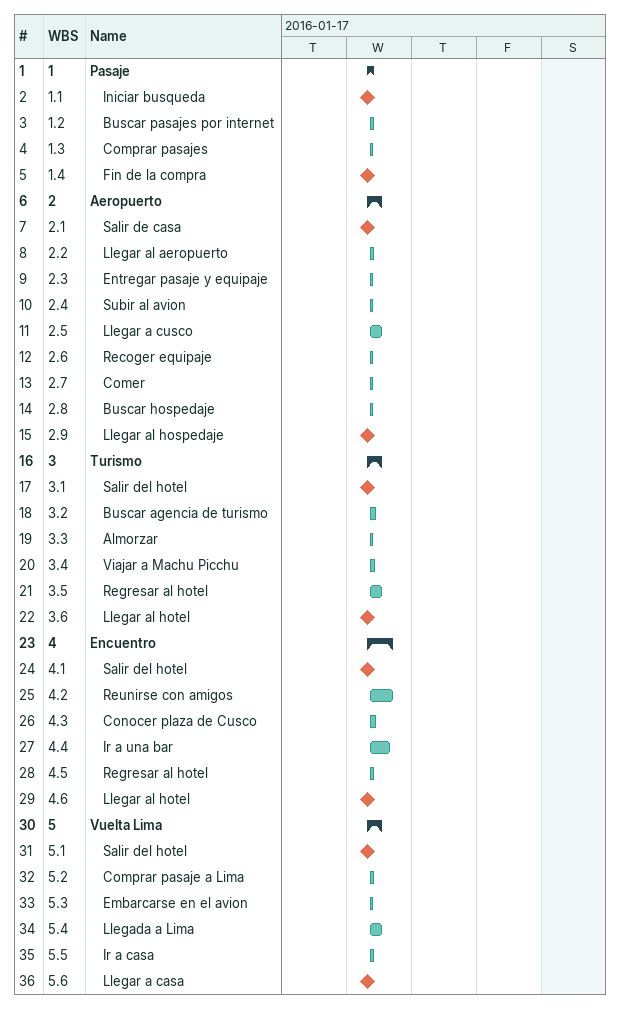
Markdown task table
| ID | WBS | Task | Start | Finish |
|---|---|---|---|---|
| 1 | 1 | **Pasaje** | 2016-01-20 | 2016-01-20 |
| 2 | 1.1 | Iniciar busqueda (milestone) | 2016-01-20 | 2016-01-20 |
| 3 | 1.2 | Buscar pasajes por internet | 2016-01-20 | 2016-01-20 |
| 4 | 1.3 | Comprar pasajes | 2016-01-20 | 2016-01-20 |
| 5 | 1.4 | Fin de la compra (milestone) | 2016-01-20 | 2016-01-20 |
| 6 | 2 | **Aeropuerto** | 2016-01-20 | 2016-01-20 |
| 7 | 2.1 | Salir de casa (milestone) | 2016-01-20 | 2016-01-20 |
| 8 | 2.2 | Llegar al aeropuerto | 2016-01-20 | 2016-01-20 |
| 9 | 2.3 | Entregar pasaje y equipaje | 2016-01-20 | 2016-01-20 |
| 10 | 2.4 | Subir al avion | 2016-01-20 | 2016-01-20 |
| 11 | 2.5 | Llegar a cusco | 2016-01-20 | 2016-01-20 |
| 12 | 2.6 | Recoger equipaje | 2016-01-20 | 2016-01-20 |
| 13 | 2.7 | Comer | 2016-01-20 | 2016-01-20 |
| 14 | 2.8 | Buscar hospedaje | 2016-01-20 | 2016-01-20 |
| 15 | 2.9 | Llegar al hospedaje (milestone) | 2016-01-20 | 2016-01-20 |
| 16 | 3 | **Turismo** | 2016-01-20 | 2016-01-20 |
| 17 | 3.1 | Salir del hotel (milestone) | 2016-01-20 | 2016-01-20 |
| 18 | 3.2 | Buscar agencia de turismo | 2016-01-20 | 2016-01-20 |
| 19 | 3.3 | Almorzar | 2016-01-20 | 2016-01-20 |
| 20 | 3.4 | Viajar a Machu Picchu | 2016-01-20 | 2016-01-20 |
| 21 | 3.5 | Regresar al hotel | 2016-01-20 | 2016-01-20 |
| 22 | 3.6 | Llegar al hotel (milestone) | 2016-01-20 | 2016-01-20 |
| 23 | 4 | **Encuentro** | 2016-01-20 | 2016-01-20 |
| 24 | 4.1 | Salir del hotel (milestone) | 2016-01-20 | 2016-01-20 |
| 25 | 4.2 | Reunirse con amigos | 2016-01-20 | 2016-01-20 |
| 26 | 4.3 | Conocer plaza de Cusco | 2016-01-20 | 2016-01-20 |
| 27 | 4.4 | Ir a una bar | 2016-01-20 | 2016-01-20 |
| 28 | 4.5 | Regresar al hotel | 2016-01-20 | 2016-01-20 |
| 29 | 4.6 | Llegar al hotel (milestone) | 2016-01-20 | 2016-01-20 |
| 30 | 5 | **Vuelta Lima** | 2016-01-20 | 2016-01-20 |
| 31 | 5.1 | Salir del hotel (milestone) | 2016-01-20 | 2016-01-20 |
| 32 | 5.2 | Comprar pasaje a Lima | 2016-01-20 | 2016-01-20 |
| 33 | 5.3 | Embarcarse en el avion | 2016-01-20 | 2016-01-20 |
| 34 | 5.4 | Llegada a Lima | 2016-01-20 | 2016-01-20 |
| 35 | 5.5 | Ir a casa | 2016-01-20 | 2016-01-20 |
| 36 | 5.6 | Llegar a casa (milestone) | 2016-01-20 | 2016-01-20 |
